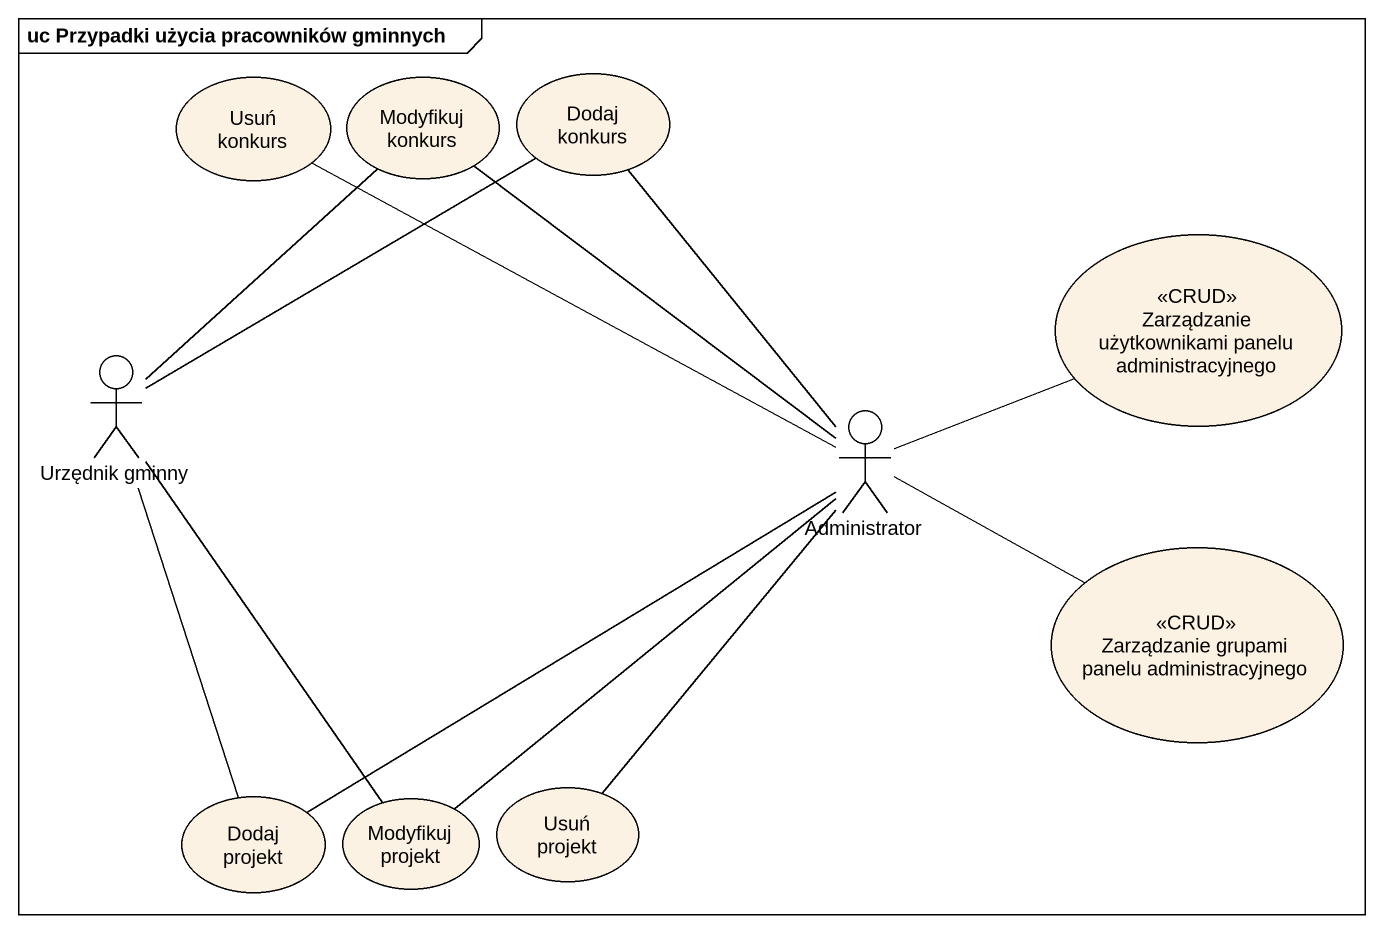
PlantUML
@startuml
mainframe uc Przypadki użycia pracowników gminnych
usecase "Usuń konkurs" as Usuń_konkurs
usecase "Modyfikuj konkurs" as Modyfikuj_konkurs
usecase "Dodaj konkurs" as Dodaj_konkurs
usecase "Zarządzanie użytkownikami panelu administracyjnego" as Zarządzanie_użytkownikami <<CRUD>>
actor "Urzędnik gminny" as Urzędnik_gminny
actor Administrator
usecase "Zarządzanie grupami panelu administracyjnego" as Zarządzanie_grupami_panelu <<CRUD>>
usecase "Usuń projekt" as Usuń_projekt
usecase "Dodaj projekt" as Dodaj_projekt
usecase "Modyfikuj projekt" as Modyfikuj_projekt
Usuń_konkurs -right- Administrator
Modyfikuj_konkurs -- Administrator
Dodaj_konkurs -- Administrator
Urzędnik_gminny -up- Modyfikuj_konkurs
Urzędnik_gminny -up- Dodaj_konkurs
Urzędnik_gminny -- Dodaj_projekt
Urzędnik_gminny -- Modyfikuj_projekt
Administrator -right- Zarządzanie_użytkownikami
Administrator -right- Zarządzanie_grupami_panelu
Usuń_projekt -up- Administrator
Dodaj_projekt -right- Administrator
Modyfikuj_projekt -up- Administrator
@enduml
